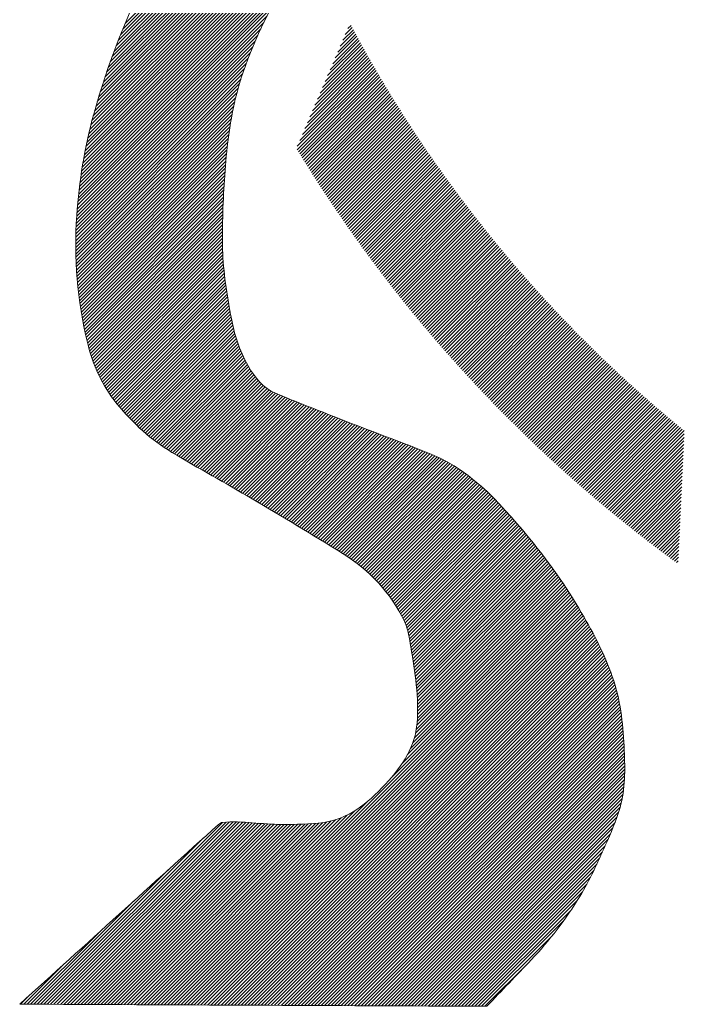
# Model space of a CAD drawing. Header units: inches. Extents: x 35 to 2894, y 23 to 617.
# Drawn here: x 1852.04 to 1857.64, y 117.61 to 125.93 of the extents above; entities that cross this region are included whole.
import ezdxf

# ---------------------------------------------------------------- set-up
doc = ezdxf.new("R2010")
doc.units = ezdxf.units.IN
doc.header["$MEASUREMENT"] = 0
doc.layers.add('ONDOCS', color=7, linetype='Continuous', lineweight=0)

msp = doc.modelspace()

# ---------------------------------------------------------------- linework, layer by layer
at = {"layer": 'ONDOCS', "color": 7, "linetype": 'Continuous', "lineweight": 0, "ltscale": 100}
for p, q in [((1852.7311, 125.3581), (1857.1376, 129.7646)), ((1852.7444, 125.3997), (1857.0992, 129.7545)), ((1852.7581, 125.4417), (1857.0609, 129.7446)), ((1852.7723, 125.4842), (1857.0227, 129.7346)), ((1852.7869, 125.5272), (1856.9844, 129.7247)), ((1852.8022, 125.5707), (1856.9461, 129.7146)), ((1852.8179, 125.6148), (1856.9076, 129.7044)), ((1852.8344, 125.6595), (1856.8689, 129.694)), ((1852.8514, 125.7048), (1856.8299, 129.6833)), ((1852.8693, 125.751), (1856.7905, 129.6722)), ((1852.8878, 125.7978), (1856.7506, 129.6606)), ((1852.9073, 125.8456), (1856.7102, 129.6485)), ((1852.9277, 125.8943), (1856.6691, 129.6357)), ((1852.7182, 125.317), (1856.0301, 128.6288)), ((1852.7058, 125.2762), (1855.7869, 128.3573)), ((1852.6937, 125.2358), (1855.6207, 128.1628)), ((1852.6819, 125.1957), (1855.4871, 128.001)), ((1852.6704, 125.156), (1855.3726, 127.8582)), ((1852.6593, 125.1166), (1855.271, 127.7282)), ((1852.6487, 125.0777), (1855.1787, 127.6076)), ((1852.6388, 125.0395), (1855.0936, 127.4942)), ((1852.6295, 125.0019), (1855.0142, 127.3866)), ((1852.6208, 124.9649), (1854.9395, 127.2836)), ((1852.6125, 124.9283), (1854.869, 127.1848)), ((1852.6047, 124.8923), (1854.8036, 127.0911)), ((1852.5974, 124.8566), (1854.743, 127.0022)), ((1852.5905, 124.8215), (1854.6865, 126.9174)), ((1852.5841, 124.7867), (1854.6334, 126.836)), ((1852.578, 124.7523), (1854.5833, 126.7576)), ((1852.5722, 124.7182), (1854.5357, 126.6817)), ((1852.5668, 124.6845), (1854.4904, 126.6081)), ((1852.5617, 124.6511), (1854.4471, 126.5366)), ((1852.5569, 124.618), (1854.4056, 126.4668)), ((1852.5482, 124.5527), (1854.3273, 126.3318)), ((1852.5524, 124.5852), (1854.3657, 126.3986)), ((1852.5442, 124.5204), (1854.2902, 126.2664)), ((1852.5404, 124.4884), (1854.2542, 126.2022)), ((1852.5337, 124.425), (1854.1859, 126.0773)), ((1852.5369, 124.4566), (1854.2194, 126.1391)), ((1852.5306, 124.3937), (1854.1544, 126.0175)), ((1852.5251, 124.3316), (1854.0972, 125.9037)), ((1852.5277, 124.3625), (1854.1249, 125.9596)), ((1852.5226, 124.3008), (1854.0713, 125.8495)), ((1854.7419, 125.703), (1854.8621, 125.8232)), ((1854.7632, 125.7526), (1854.8522, 125.8416)), ((1854.7845, 125.8022), (1854.8423, 125.86)), ((1854.8058, 125.8518), (1854.8325, 125.8785)), ((1852.5182, 124.2398), (1854.0246, 125.7462)), ((1852.5202, 124.2701), (1854.0471, 125.797)), ((1854.6567, 125.5046), (1854.902, 125.7499)), ((1854.678, 125.5542), (1854.892, 125.7682)), ((1854.6993, 125.6038), (1854.882, 125.7865)), ((1854.7206, 125.6534), (1854.872, 125.8048)), ((1852.5164, 124.2097), (1854.0037, 125.697)), ((1854.5501, 125.2566), (1854.9525, 125.659)), ((1854.5714, 125.3062), (1854.9423, 125.6771)), ((1854.5927, 125.3558), (1854.9322, 125.6953)), ((1854.614, 125.4054), (1854.9221, 125.7135)), ((1854.6354, 125.455), (1854.912, 125.7317)), ((1852.5137, 124.1504), (1853.966, 125.6027)), ((1852.5149, 124.1799), (1853.9842, 125.6492)), ((1854.4649, 125.0582), (1854.9934, 125.5867)), ((1854.4862, 125.1078), (1854.9832, 125.6047)), ((1854.5075, 125.1574), (1854.9729, 125.6228)), ((1854.5288, 125.207), (1854.9627, 125.6409)), ((1852.5121, 124.0922), (1853.9335, 125.5136)), ((1852.5128, 124.1212), (1853.9492, 125.5576)), ((1854.379, 124.8308), (1855.0452, 125.497)), ((1854.3797, 124.8598), (1855.0348, 125.5149)), ((1854.401, 124.9094), (1855.0244, 125.5328)), ((1854.4223, 124.959), (1855.0141, 125.5508)), ((1854.4436, 125.0086), (1855.0037, 125.5687)), ((1852.5115, 124.035), (1853.9056, 125.4291)), ((1852.5116, 124.0635), (1853.919, 125.4708)), ((1854.3897, 124.8132), (1855.0557, 125.4792)), ((1854.4004, 124.7956), (1855.0661, 125.4614)), ((1854.4112, 124.7781), (1855.0766, 125.4436)), ((1854.422, 124.7606), (1855.0872, 125.4258)), ((1854.4328, 124.7431), (1855.0977, 125.4081)), ((1852.5115, 124.0067), (1853.8931, 125.3883)), ((1852.5118, 123.9787), (1853.8816, 125.3485)), ((1854.4436, 124.7257), (1855.1083, 125.3903)), ((1854.4545, 124.7082), (1855.1189, 125.3727)), ((1854.4654, 124.6908), (1855.1295, 125.355)), ((1854.4763, 124.6734), (1855.1402, 125.3374)), ((1852.5123, 123.9509), (1853.871, 125.3096)), ((1852.513, 123.9234), (1853.8612, 125.2715)), ((1854.4872, 124.6561), (1855.1509, 125.3198)), ((1854.4982, 124.6387), (1855.1616, 125.3022)), ((1854.5091, 124.6214), (1855.1724, 125.2846)), ((1854.5202, 124.6041), (1855.1831, 125.2671)), ((1854.5312, 124.5869), (1855.1939, 125.2496)), ((1852.5139, 123.896), (1853.8522, 125.2342)), ((1852.5151, 123.8689), (1853.8439, 125.1977)), ((1852.5164, 123.8419), (1853.8364, 125.1618)), ((1854.5423, 124.5696), (1855.2048, 125.2322)), ((1854.5533, 124.5524), (1855.2156, 125.2147)), ((1854.5645, 124.5353), (1855.2265, 125.1973)), ((1854.5756, 124.5181), (1855.2374, 125.1799)), ((1854.5868, 124.501), (1855.2484, 125.1626)), ((1852.518, 123.8152), (1853.8294, 125.1266)), ((1852.5197, 123.7886), (1853.823, 125.0919)), ((1854.5979, 124.4839), (1855.2593, 125.1452)), ((1854.6092, 124.4668), (1855.2703, 125.1279)), ((1854.6204, 124.4497), (1855.2813, 125.1107)), ((1854.6317, 124.4327), (1855.2924, 125.0934)), ((1854.6429, 124.4157), (1855.3035, 125.0762)), ((1852.5217, 123.7623), (1853.8171, 125.0577)), ((1852.5238, 123.7361), (1853.8117, 125.024)), ((1852.5261, 123.7101), (1853.8066, 124.9906)), ((1854.6543, 124.3987), (1855.3146, 125.059)), ((1854.6656, 124.3817), (1855.3257, 125.0418)), ((1854.677, 124.3648), (1855.3369, 125.0247)), ((1854.6883, 124.3479), (1855.348, 125.0076)), ((1854.6998, 124.331), (1855.3592, 124.9905)), ((1852.5286, 123.6843), (1853.802, 124.9577)), ((1852.5312, 123.6586), (1853.7977, 124.9251)), ((1854.7112, 124.3142), (1855.3705, 124.9735)), ((1854.7226, 124.2973), (1855.3818, 124.9564)), ((1854.7341, 124.2805), (1855.393, 124.9394)), ((1854.7456, 124.2637), (1855.4044, 124.9224)), ((1854.7572, 124.247), (1855.4157, 124.9055)), ((1852.5341, 123.6332), (1853.7937, 124.8928)), ((1852.5371, 123.6079), (1853.79, 124.8608)), ((1852.5402, 123.5827), (1853.7866, 124.8291)), ((1854.7687, 124.2302), (1855.4271, 124.8886)), ((1854.7803, 124.2135), (1855.4385, 124.8717)), ((1854.7919, 124.1968), (1855.4499, 124.8548)), ((1854.8036, 124.1802), (1855.4613, 124.838)), ((1852.5435, 123.5578), (1853.7834, 124.7976)), ((1852.547, 123.533), (1853.7804, 124.7663)), ((1854.8152, 124.1635), (1855.4728, 124.8211)), ((1854.8269, 124.1469), (1855.4843, 124.8043)), ((1854.8386, 124.1303), (1855.4959, 124.7876)), ((1854.8503, 124.1138), (1855.5074, 124.7708)), ((1854.8621, 124.0972), (1855.519, 124.7541)), ((1852.5507, 123.5083), (1853.7776, 124.7352)), ((1852.5545, 123.4838), (1853.775, 124.7043)), ((1852.5584, 123.4594), (1853.7725, 124.6736)), ((1854.8739, 124.0807), (1855.5306, 124.7374)), ((1854.8857, 124.0642), (1855.5423, 124.7208)), ((1854.8975, 124.0478), (1855.5539, 124.7042)), ((1854.9094, 124.0313), (1855.5656, 124.6876)), ((1854.9212, 124.0149), (1855.5773, 124.671)), ((1852.5625, 123.4352), (1853.7702, 124.6429)), ((1852.5667, 123.4112), (1853.768, 124.6124)), ((1852.5711, 123.3872), (1853.7659, 124.582)), ((1854.9331, 123.9985), (1855.5891, 124.6544)), ((1854.9451, 123.9821), (1855.6008, 124.6379)), ((1854.957, 123.9658), (1855.6126, 124.6214)), ((1854.969, 123.9495), (1855.6245, 124.6049)), ((1854.981, 123.9332), (1855.6363, 124.5885)), ((1852.5756, 123.3635), (1853.7639, 124.5517)), ((1852.5802, 123.3398), (1853.762, 124.5216)), ((1852.585, 123.3163), (1853.7602, 124.4915)), ((1854.993, 123.9169), (1855.6482, 124.5721)), ((1855.0051, 123.9007), (1855.6601, 124.5557)), ((1855.0171, 123.8844), (1855.672, 124.5393)), ((1855.0292, 123.8682), (1855.684, 124.523)), ((1855.0414, 123.8521), (1855.6959, 124.5066)), ((1855.0535, 123.8359), (1855.708, 124.4904)), ((1852.59, 123.2929), (1853.7585, 124.4615)), ((1852.595, 123.2697), (1853.757, 124.4317)), ((1855.0657, 123.8198), (1855.72, 124.4741)), ((1855.0779, 123.8037), (1855.732, 124.4579)), ((1855.0901, 123.7876), (1855.7441, 124.4416)), ((1855.1023, 123.7715), (1855.7562, 124.4255)), ((1855.1146, 123.7555), (1855.7684, 124.4093)), ((1852.6002, 123.2466), (1853.7556, 124.402)), ((1852.6055, 123.2236), (1853.7543, 124.3724)), ((1852.6109, 123.2007), (1853.7531, 124.3429)), ((1855.1269, 123.7395), (1855.7805, 124.3932)), ((1855.1392, 123.7235), (1855.7927, 124.3771)), ((1855.1515, 123.7076), (1855.8049, 124.361)), ((1855.1639, 123.6916), (1855.8172, 124.3449)), ((1855.1763, 123.6757), (1855.8294, 124.3289)), ((1852.6166, 123.1781), (1853.7521, 124.3136)), ((1852.6226, 123.1558), (1853.7512, 124.2844)), ((1852.6288, 123.1337), (1853.7504, 124.2553)), ((1855.1887, 123.6598), (1855.8417, 124.3129)), ((1855.2011, 123.644), (1855.8541, 124.2969)), ((1855.2136, 123.6281), (1855.8664, 124.281)), ((1855.226, 123.6123), (1855.8788, 124.265)), ((1855.2385, 123.5965), (1855.8912, 124.2492)), ((1852.6353, 123.1119), (1853.7498, 124.2264)), ((1852.642, 123.0904), (1853.7493, 124.1976)), ((1852.6491, 123.0691), (1853.749, 124.169)), ((1855.2511, 123.5808), (1855.9036, 124.2333)), ((1855.2636, 123.565), (1855.916, 124.2174)), ((1855.2762, 123.5493), (1855.9285, 124.2016)), ((1855.2888, 123.5336), (1855.941, 124.1858)), ((1855.3014, 123.5179), (1855.9535, 124.17)), ((1852.6564, 123.0481), (1853.7488, 124.1405)), ((1852.664, 123.0275), (1853.7487, 124.1122)), ((1852.6719, 123.0071), (1853.7488, 124.084)), ((1855.3141, 123.5023), (1855.9661, 124.1543)), ((1855.3268, 123.4867), (1855.9787, 124.1386)), ((1855.3394, 123.4711), (1855.9913, 124.1229)), ((1855.3522, 123.4555), (1856.0039, 124.1072)), ((1855.3649, 123.4399), (1856.0166, 124.0916)), ((1855.3777, 123.4244), (1856.0292, 124.076)), ((1852.6801, 122.987), (1853.7491, 124.0559)), ((1852.6886, 122.9671), (1853.7495, 124.028)), ((1852.6973, 122.9476), (1853.75, 124.0003)), ((1855.3905, 123.4089), (1856.0419, 124.0604)), ((1855.4033, 123.3934), (1856.0547, 124.0448)), ((1855.4161, 123.378), (1856.0674, 124.0293)), ((1855.429, 123.3625), (1856.0802, 124.0138)), ((1855.4419, 123.3471), (1856.093, 123.9983)), ((1852.7063, 122.9283), (1853.7507, 123.9727)), ((1852.7156, 122.9093), (1853.7518, 123.9455)), ((1852.7252, 122.8906), (1853.7532, 123.9186)), ((1855.4548, 123.3317), (1856.1059, 123.9828)), ((1855.4677, 123.3164), (1856.1187, 123.9674)), ((1855.4807, 123.301), (1856.1316, 123.952)), ((1855.4936, 123.2857), (1856.1445, 123.9366)), ((1855.5066, 123.2704), (1856.1574, 123.9212)), ((1852.7351, 122.8722), (1853.7549, 123.892)), ((1852.7452, 122.854), (1853.7569, 123.8656)), ((1852.7556, 122.8361), (1853.7591, 123.8396)), ((1855.5197, 123.2552), (1856.1704, 123.9059)), ((1855.5327, 123.2399), (1856.1834, 123.8906)), ((1855.5458, 123.2247), (1856.1964, 123.8753)), ((1855.5589, 123.2095), (1856.2094, 123.86)), ((1855.572, 123.1943), (1856.2225, 123.8448)), ((1855.5852, 123.1792), (1856.2356, 123.8296)), ((1852.7663, 122.8185), (1853.7615, 123.8137)), ((1852.7772, 122.8011), (1853.7642, 123.7881)), ((1852.7884, 122.784), (1853.7671, 123.7627)), ((1855.5983, 123.1641), (1856.2487, 123.8144)), ((1855.6115, 123.149), (1856.2619, 123.7993)), ((1855.6247, 123.1339), (1856.275, 123.7841)), ((1855.638, 123.1188), (1856.2882, 123.769)), ((1855.6513, 123.1038), (1856.3014, 123.754)), ((1852.7999, 122.7672), (1853.7702, 123.7375)), ((1852.8116, 122.7506), (1853.7734, 123.7124)), ((1852.8236, 122.7343), (1853.7768, 123.6875)), ((1852.8358, 122.7183), (1853.7804, 123.6628)), ((1855.6645, 123.0888), (1856.3147, 123.7389)), ((1855.6779, 123.0738), (1856.3279, 123.7239)), ((1855.6912, 123.0588), (1856.3412, 123.7089)), ((1855.7045, 123.0439), (1856.3546, 123.6939)), ((1855.7179, 123.029), (1856.3679, 123.679)), ((1855.7313, 123.0141), (1856.3813, 123.664)), ((1852.8483, 122.7024), (1853.7841, 123.6382)), ((1852.861, 122.6868), (1853.7879, 123.6137)), ((1852.8739, 122.6714), (1853.7918, 123.5893)), ((1855.7448, 122.9992), (1856.3947, 123.6491)), ((1855.7582, 122.9844), (1856.4081, 123.6343)), ((1855.7717, 122.9696), (1856.4215, 123.6194)), ((1855.7852, 122.9548), (1856.435, 123.6046)), ((1855.7987, 122.94), (1856.4485, 123.5898)), ((1855.8123, 122.9253), (1856.462, 123.575)), ((1852.8869, 122.6561), (1853.7958, 123.565)), ((1852.9, 122.6409), (1853.7999, 123.5408)), ((1852.9132, 122.6258), (1853.804, 123.5167)), ((1852.9265, 122.6109), (1853.8083, 123.4926)), ((1855.8258, 122.9105), (1856.4756, 123.5603)), ((1855.8394, 122.8958), (1856.4891, 123.5455)), ((1855.853, 122.8811), (1856.5027, 123.5308)), ((1855.8667, 122.8665), (1856.5164, 123.5162)), ((1855.8803, 122.8519), (1856.53, 123.5015)), ((1852.94, 122.596), (1853.8126, 123.4687)), ((1852.9536, 122.5813), (1853.8169, 123.4447)), ((1852.9673, 122.5668), (1853.8213, 123.4208)), ((1855.894, 122.8373), (1856.5437, 123.4869)), ((1855.9077, 122.8227), (1856.5574, 123.4723)), ((1855.9215, 122.8081), (1856.5711, 123.4577)), ((1855.9352, 122.7936), (1856.5849, 123.4432)), ((1855.949, 122.7791), (1856.5986, 123.4287)), ((1855.9628, 122.7646), (1856.6124, 123.4142)), ((1852.9811, 122.5523), (1853.8259, 123.397)), ((1852.9951, 122.538), (1853.8307, 123.3736)), ((1853.0093, 122.5239), (1853.8358, 123.3504)), ((1853.0236, 122.5099), (1853.8412, 123.3275)), ((1855.9766, 122.7501), (1856.6263, 123.3997)), ((1855.9905, 122.7357), (1856.6401, 123.3853)), ((1856.0044, 122.7212), (1856.654, 123.3708)), ((1856.0183, 122.7068), (1856.6679, 123.3565)), ((1856.0322, 122.6925), (1856.6818, 123.3421)), ((1856.0461, 122.6781), (1856.6958, 123.3277)), ((1853.038, 122.496), (1853.8469, 123.3049)), ((1853.0526, 122.4823), (1853.8529, 123.2826)), ((1853.0673, 122.4688), (1853.8592, 123.2606)), ((1856.0601, 122.6638), (1856.7097, 123.3134)), ((1856.0741, 122.6495), (1856.7237, 123.2991)), ((1856.0881, 122.6352), (1856.7378, 123.2849)), ((1856.1021, 122.6209), (1856.7518, 123.2706)), ((1856.1162, 122.6067), (1856.7659, 123.2564)), ((1856.1303, 122.5925), (1856.78, 123.2422)), ((1853.0823, 122.4554), (1853.8658, 123.2389)), ((1853.0973, 122.4422), (1853.8727, 123.2175)), ((1853.1126, 122.4291), (1853.88, 123.1965)), ((1853.128, 122.4162), (1853.8875, 123.1757)), ((1856.1444, 122.5783), (1856.7941, 123.2281)), ((1856.1585, 122.5642), (1856.8083, 123.2139)), ((1856.1727, 122.55), (1856.8225, 123.1998)), ((1856.1869, 122.5359), (1856.8367, 123.1857)), ((1856.2011, 122.5218), (1856.8509, 123.1716)), ((1853.1436, 122.4035), (1853.8953, 123.1553)), ((1853.1594, 122.391), (1853.9035, 123.1351)), ((1853.1753, 122.3787), (1853.9119, 123.1152)), ((1853.1915, 122.3665), (1853.9206, 123.0957)), ((1853.2078, 122.3545), (1853.9296, 123.0764)), ((1856.2153, 122.5077), (1856.8652, 123.1576)), ((1856.2296, 122.4937), (1856.8794, 123.1436)), ((1856.2438, 122.4797), (1856.8938, 123.1296)), ((1856.2581, 122.4657), (1856.9081, 123.1156)), ((1856.2724, 122.4517), (1856.9224, 123.1017)), ((1856.2868, 122.4378), (1856.9368, 123.0878)), ((1853.2243, 122.3427), (1853.9389, 123.0574)), ((1853.241, 122.3312), (1853.9485, 123.0387)), ((1853.2579, 122.3198), (1853.9584, 123.0202)), ((1853.275, 122.3086), (1853.9685, 123.002)), ((1856.3012, 122.4238), (1856.9512, 123.0739)), ((1856.3155, 122.4099), (1856.9657, 123.06)), ((1856.33, 122.396), (1856.9801, 123.0462)), ((1856.3444, 122.3822), (1856.9946, 123.0324)), ((1856.3589, 122.3683), (1857.0091, 123.0186)), ((1856.3733, 122.3545), (1857.0237, 123.0048)), ((1853.2923, 122.2976), (1853.9789, 122.9842)), ((1853.3098, 122.2868), (1853.9898, 122.9668)), ((1853.3275, 122.2762), (1854.001, 122.9497)), ((1853.3453, 122.2657), (1854.0127, 122.9331)), ((1853.3631, 122.2552), (1854.0248, 122.9169)), ((1856.3878, 122.3407), (1857.0382, 122.9911)), ((1856.4024, 122.327), (1857.0528, 122.9774)), ((1856.4169, 122.3132), (1857.0674, 122.9637)), ((1856.4315, 122.2995), (1857.082, 122.9501)), ((1856.4461, 122.2858), (1857.0967, 122.9364)), ((1856.4607, 122.2722), (1857.1114, 122.9228)), ((1853.3809, 122.2447), (1854.0373, 122.9011)), ((1853.3987, 122.2343), (1854.0504, 122.8859)), ((1853.4166, 122.2238), (1854.064, 122.8712)), ((1853.4345, 122.2134), (1854.0781, 122.857)), ((1853.4524, 122.203), (1854.0929, 122.8435)), ((1853.4703, 122.1926), (1854.1083, 122.8306)), ((1856.4754, 122.2585), (1857.1261, 122.9092)), ((1856.4901, 122.2449), (1857.1408, 122.8957)), ((1856.5048, 122.2313), (1857.1556, 122.8821)), ((1856.5195, 122.2177), (1857.1704, 122.8686)), ((1856.5342, 122.2042), (1857.1852, 122.8552)), ((1856.549, 122.1906), (1857.2, 122.8417)), ((1856.5638, 122.1771), (1857.2149, 122.8283)), ((1853.4882, 122.1822), (1854.1243, 122.8184)), ((1853.5061, 122.1719), (1854.1412, 122.8069)), ((1853.5241, 122.1615), (1854.1588, 122.7962)), ((1853.542, 122.1512), (1854.1773, 122.7865)), ((1853.56, 122.1408), (1854.1968, 122.7777)), ((1853.5779, 122.1305), (1854.2168, 122.7694)), ((1853.5959, 122.1202), (1854.2368, 122.7611)), ((1853.6139, 122.1099), (1854.2569, 122.7528)), ((1853.6319, 122.0996), (1854.2769, 122.7446)), ((1856.5786, 122.1636), (1857.2298, 122.8149)), ((1856.5934, 122.1502), (1857.2447, 122.8015)), ((1856.6083, 122.1368), (1857.2596, 122.7881)), ((1856.6232, 122.1233), (1857.2746, 122.7748)), ((1856.6381, 122.11), (1857.2896, 122.7615)), ((1856.653, 122.0966), (1857.3046, 122.7482)), ((1853.6499, 122.0892), (1854.297, 122.7364)), ((1853.6679, 122.0789), (1854.3171, 122.7282)), ((1853.6859, 122.0686), (1854.3373, 122.72)), ((1853.7038, 122.0583), (1854.3574, 122.7119)), ((1853.7218, 122.048), (1854.3776, 122.7038)), ((1853.7398, 122.0377), (1854.3978, 122.6957)), ((1853.7578, 122.0274), (1854.418, 122.6876)), ((1853.7758, 122.0171), (1854.4382, 122.6795)), ((1853.7938, 122.0068), (1854.4584, 122.6714)), ((1853.8117, 121.9964), (1854.4787, 122.6634)), ((1856.668, 122.0832), (1857.3197, 122.735)), ((1856.6829, 122.0699), (1857.3347, 122.7217)), ((1856.6979, 122.0566), (1857.3498, 122.7085)), ((1856.713, 122.0434), (1857.3649, 122.6953)), ((1856.728, 122.0301), (1857.3801, 122.6822)), ((1856.7431, 122.0169), (1857.3953, 122.6691)), ((1853.8297, 121.9861), (1854.4989, 122.6554)), ((1853.8476, 121.9757), (1854.5192, 122.6473)), ((1853.8655, 121.9654), (1854.5395, 122.6393)), ((1853.8835, 121.955), (1854.5598, 122.6313)), ((1853.9014, 121.9446), (1854.5801, 122.6233)), ((1853.9193, 121.9342), (1854.6004, 122.6153)), ((1853.9371, 121.9238), (1854.6207, 122.6074)), ((1853.955, 121.9134), (1854.641, 122.5994)), ((1853.9728, 121.9029), (1854.6613, 122.5914)), ((1853.9907, 121.8924), (1854.6817, 122.5834)), ((1856.7582, 122.0037), (1857.4104, 122.656)), ((1856.7733, 121.9905), (1857.4257, 122.6429)), ((1856.7884, 121.9774), (1857.4409, 122.6298)), ((1856.8036, 121.9642), (1857.4562, 122.6168)), ((1856.8188, 121.9511), (1857.4715, 122.6038)), ((1856.834, 121.9381), (1857.4868, 122.5909)), ((1856.8492, 121.925), (1857.5021, 122.5779)), ((1854.0085, 121.8819), (1854.702, 122.5754)), ((1854.0263, 121.8714), (1854.7223, 122.5675)), ((1854.0441, 121.8609), (1854.7426, 122.5595)), ((1854.0618, 121.8504), (1854.763, 122.5515)), ((1854.0796, 121.8399), (1854.7833, 122.5436)), ((1854.0974, 121.8294), (1854.8037, 122.5357)), ((1854.1152, 121.8189), (1854.8241, 122.5278)), ((1854.1329, 121.8083), (1854.8445, 122.52)), ((1854.1507, 121.7978), (1854.865, 122.5121)), ((1854.1684, 121.7872), (1854.8855, 122.5043)), ((1854.1862, 121.7767), (1854.9059, 122.4965)), ((1856.8645, 121.912), (1857.5175, 122.565)), ((1856.8798, 121.899), (1857.5329, 122.5521)), ((1856.8951, 121.886), (1857.5483, 122.5392)), ((1856.9104, 121.873), (1857.5638, 122.5264)), ((1856.9258, 121.8601), (1857.5793, 122.5136)), ((1856.9412, 121.8471), (1857.5948, 122.5008)), ((1854.2039, 121.7661), (1854.9264, 122.4886)), ((1854.2216, 121.7556), (1854.9469, 122.4808)), ((1854.2393, 121.745), (1854.9674, 122.4731)), ((1854.2571, 121.7344), (1854.9879, 122.4653)), ((1854.2748, 121.7238), (1855.0084, 122.4575)), ((1854.2925, 121.7132), (1855.029, 122.4497)), ((1854.3101, 121.7026), (1855.0495, 122.4419)), ((1854.3278, 121.692), (1855.07, 122.4342)), ((1854.3455, 121.6814), (1855.0905, 122.4264)), ((1854.3632, 121.6707), (1855.111, 122.4186)), ((1854.3808, 121.6601), (1855.1316, 122.4108)), ((1856.9566, 121.8343), (1857.6103, 122.488)), ((1856.972, 121.8214), (1857.6259, 122.4752)), ((1856.9874, 121.8085), (1857.6414, 122.4625)), ((1857.0029, 121.7957), (1857.6423, 122.4351)), ((1854.3985, 121.6494), (1855.1521, 122.403)), ((1854.4161, 121.6388), (1855.1726, 122.3953)), ((1854.4337, 121.6281), (1855.1931, 122.3874)), ((1854.4513, 121.6174), (1855.2135, 122.3796)), ((1854.4689, 121.6067), (1855.234, 122.3718)), ((1854.4865, 121.596), (1855.2544, 122.3639)), ((1854.5041, 121.5853), (1855.2749, 122.3561)), ((1854.5217, 121.5746), (1855.2953, 122.3482)), ((1854.5393, 121.5639), (1855.3157, 122.3403)), ((1854.5568, 121.5531), (1855.336, 122.3324)), ((1857.0184, 121.7829), (1857.6409, 122.4054)), ((1857.0339, 121.7702), (1857.6394, 122.3757)), ((1857.0495, 121.7574), (1857.638, 122.3459)), ((1854.5744, 121.5424), (1855.3564, 122.3244)), ((1854.5919, 121.5316), (1855.3767, 122.3165)), ((1854.6094, 121.5209), (1855.397, 122.3085)), ((1854.6269, 121.5101), (1855.4173, 122.3004)), ((1854.6444, 121.4993), (1855.4375, 122.2924)), ((1854.6619, 121.4885), (1855.4577, 122.2843)), ((1854.6794, 121.4777), (1855.4779, 122.2762)), ((1854.6969, 121.4668), (1855.4981, 122.268)), ((1854.7143, 121.456), (1855.5182, 122.2598)), ((1854.7318, 121.4451), (1855.5381, 122.2514)), ((1857.0651, 121.7447), (1857.6366, 122.3162)), ((1857.0806, 121.732), (1857.6352, 122.2865)), ((1857.0963, 121.7193), (1857.6338, 122.2568)), ((1854.7492, 121.4343), (1855.5576, 122.2427)), ((1854.7666, 121.4234), (1855.5769, 122.2337)), ((1854.7839, 121.4124), (1855.596, 122.2245)), ((1854.801, 121.4012), (1855.6147, 122.2149)), ((1854.8179, 121.3898), (1855.6332, 122.2051)), ((1854.8347, 121.3783), (1855.6515, 122.1951)), ((1854.8512, 121.3665), (1855.6695, 122.1848)), ((1854.8675, 121.3545), (1855.6872, 122.1743)), ((1854.8836, 121.3424), (1855.7048, 122.1635)), ((1857.1119, 121.7066), (1857.6324, 122.2271)), ((1857.1276, 121.694), (1857.631, 122.1974)), ((1857.1433, 121.6814), (1857.6296, 122.1677)), ((1854.8996, 121.33), (1855.7221, 122.1525)), ((1854.9153, 121.3174), (1855.7392, 122.1413)), ((1854.9309, 121.3047), (1855.7561, 122.13)), ((1854.9462, 121.2917), (1855.7728, 122.1184)), ((1854.9613, 121.2786), (1855.7893, 122.1066)), ((1854.9763, 121.2652), (1855.8057, 122.0946)), ((1854.991, 121.2517), (1855.8218, 122.0825)), ((1857.159, 121.6688), (1857.6281, 122.138)), ((1857.1747, 121.6563), (1857.6267, 122.1083)), ((1857.1905, 121.6437), (1857.6253, 122.0786)), ((1855.0056, 121.2379), (1855.8378, 122.0702)), ((1855.0199, 121.224), (1855.8536, 122.0577)), ((1855.034, 121.2098), (1855.8692, 122.045)), ((1855.0479, 121.1954), (1855.8847, 122.0322)), ((1855.0616, 121.1808), (1855.9001, 122.0192)), ((1855.0752, 121.166), (1855.9153, 122.0061)), ((1857.2063, 121.6312), (1857.6239, 122.0489)), ((1857.2221, 121.6187), (1857.6225, 122.0192)), ((1855.0884, 121.151), (1855.9303, 121.9929)), ((1855.1015, 121.1358), (1855.9452, 121.9795)), ((1855.1144, 121.1204), (1855.96, 121.966)), ((1855.127, 121.1047), (1855.9747, 121.9524)), ((1855.1394, 121.0888), (1855.9892, 121.9386)), ((1855.1516, 121.0727), (1856.0036, 121.9247)), ((1857.2379, 121.6063), (1857.6211, 121.9894)), ((1857.2537, 121.5938), (1857.6197, 121.9597)), ((1857.2696, 121.5814), (1857.6182, 121.93)), ((1855.1636, 121.0564), (1856.0179, 121.9107)), ((1855.1753, 121.0399), (1856.0321, 121.8966)), ((1855.1868, 121.0231), (1856.0462, 121.8824)), ((1855.1981, 121.006), (1856.0602, 121.8681)), ((1855.2091, 120.9888), (1856.0741, 121.8537)), ((1855.2199, 120.9713), (1856.0879, 121.8392)), ((1857.2855, 121.569), (1857.6168, 121.9003)), ((1857.3015, 121.5567), (1857.6154, 121.8706)), ((1857.3174, 121.5443), (1857.614, 121.8409)), ((1855.2305, 120.9535), (1856.1016, 121.8247)), ((1855.2408, 120.9355), (1856.1152, 121.81)), ((1855.2508, 120.9173), (1856.1288, 121.7952)), ((1855.2606, 120.8987), (1856.1423, 121.7804)), ((1855.2701, 120.88), (1856.1557, 121.7655)), ((1855.2793, 120.8609), (1856.169, 121.7506)), ((1857.3334, 121.532), (1857.6126, 121.8112)), ((1857.3494, 121.5197), (1857.6112, 121.7815)), ((1857.3654, 121.5074), (1857.6098, 121.7518)), ((1855.2882, 120.8415), (1856.1823, 121.7356)), ((1855.2962, 120.8212), (1856.1955, 121.7205)), ((1855.3034, 120.8001), (1856.2087, 121.7053)), ((1855.3097, 120.7781), (1856.2218, 121.6902)), ((1855.3153, 120.7554), (1856.2348, 121.6749)), ((1857.3815, 121.4952), (1857.6084, 121.7221)), ((1857.3975, 121.483), (1857.6069, 121.6924)), ((1857.4136, 121.4708), (1857.6055, 121.6627)), ((1855.3202, 120.732), (1856.2478, 121.6596)), ((1855.3247, 120.7082), (1856.2608, 121.6443)), ((1855.3288, 120.6841), (1856.2737, 121.6289)), ((1855.3329, 120.6598), (1856.2866, 121.6136)), ((1855.337, 120.6356), (1856.2995, 121.5981)), ((1855.3412, 120.6115), (1856.3123, 121.5827)), ((1857.4297, 121.4586), (1857.6041, 121.6329)), ((1857.4459, 121.4464), (1857.6027, 121.6032)), ((1855.3453, 120.5873), (1856.3252, 121.5672)), ((1855.3493, 120.5631), (1856.338, 121.5517)), ((1855.3533, 120.5387), (1856.3507, 121.5362)), ((1855.3572, 120.5143), (1856.3635, 121.5207)), ((1855.361, 120.4898), (1856.3763, 121.5051)), ((1857.4621, 121.4343), (1857.6013, 121.5735)), ((1857.4782, 121.4222), (1857.5999, 121.5438)), ((1857.4945, 121.4101), (1857.5985, 121.5141)), ((1855.3646, 120.4652), (1856.3889, 121.4895)), ((1855.3682, 120.4404), (1856.4016, 121.4738)), ((1855.3716, 120.4155), (1856.4141, 121.4581)), ((1855.3748, 120.3905), (1856.4266, 121.4423)), ((1855.3778, 120.3652), (1856.439, 121.4264)), ((1857.5107, 121.3981), (1857.597, 121.4844)), ((1857.527, 121.386), (1857.5956, 121.4547)), ((1857.5433, 121.374), (1857.5942, 121.425)), ((1855.3807, 120.3398), (1856.4514, 121.4105)), ((1855.3833, 120.3141), (1856.4637, 121.3944)), ((1855.3858, 120.2882), (1856.4759, 121.3784)), ((1855.3879, 120.2621), (1856.488, 121.3622)), ((1855.3898, 120.2357), (1856.5001, 121.346)), ((1855.3913, 120.2089), (1856.5121, 121.3297)), ((1857.5596, 121.3621), (1857.5928, 121.3953)), ((1857.5759, 121.3501), (1857.5914, 121.3656)), ((1855.3926, 120.1819), (1856.524, 121.3133)), ((1855.3934, 120.1544), (1856.5359, 121.2969)), ((1855.3934, 120.0695), (1856.5711, 121.2472)), ((1855.3939, 120.1266), (1856.5477, 121.2804)), ((1855.3939, 120.0983), (1856.5594, 121.2638)), ((1855.3837, 119.9466), (1856.617, 121.18)), ((1855.3881, 119.9793), (1856.6056, 121.1969)), ((1855.3906, 120.0102), (1856.5942, 121.2137)), ((1855.3923, 120.0401), (1856.5827, 121.2305)), ((1855.3068, 119.7283), (1856.673, 121.0945)), ((1855.3345, 119.7842), (1856.6619, 121.1117)), ((1855.3536, 119.8317), (1856.6508, 121.1289)), ((1855.3672, 119.8736), (1856.6396, 121.146)), ((1855.3769, 119.9116), (1856.6284, 121.163)), ((1853.2857, 117.6223), (1856.7058, 121.0424)), ((1853.3139, 117.6222), (1856.7166, 121.0249)), ((1853.342, 117.622), (1856.7274, 121.0074)), ((1855.1731, 119.5379), (1856.6949, 121.0598)), ((1855.2635, 119.6566), (1856.684, 121.0772)), ((1853.3702, 117.6219), (1856.7381, 120.9898)), ((1853.3984, 117.6218), (1856.7487, 120.9722)), ((1853.4265, 117.6216), (1856.7593, 120.9544)), ((1853.4547, 117.6215), (1856.7699, 120.9367)), ((1853.4829, 117.6214), (1856.7803, 120.9189)), ((1853.511, 117.6213), (1856.7907, 120.901)), ((1853.5392, 117.6211), (1856.8011, 120.883)), ((1853.5674, 117.621), (1856.8114, 120.8651)), ((1853.5955, 117.6209), (1856.8217, 120.847)), ((1853.6237, 117.6208), (1856.8319, 120.8289)), ((1853.6519, 117.6206), (1856.842, 120.8108)), ((1853.68, 117.6205), (1856.8521, 120.7926)), ((1853.7082, 117.6204), (1856.8621, 120.7743)), ((1853.7364, 117.6202), (1856.872, 120.7559)), ((1853.7645, 117.6201), (1856.8819, 120.7374)), ((1853.7927, 117.62), (1856.8916, 120.7189)), ((1853.8209, 117.6199), (1856.9012, 120.7002)), ((1853.849, 117.6197), (1856.9108, 120.6815)), ((1853.8772, 117.6196), (1856.9202, 120.6626)), ((1853.9054, 117.6195), (1856.9295, 120.6436)), ((1853.9335, 117.6194), (1856.9387, 120.6245)), ((1853.9617, 117.6192), (1856.9478, 120.6053)), ((1853.9899, 117.6191), (1856.9567, 120.5859)), ((1854.0181, 117.619), (1856.9655, 120.5664)), ((1854.0462, 117.6188), (1856.9742, 120.5468)), ((1854.0744, 117.6187), (1856.9827, 120.527)), ((1854.1026, 117.6186), (1856.991, 120.507)), ((1854.1307, 117.6185), (1856.9992, 120.4869)), ((1854.1589, 117.6183), (1857.0072, 120.4666)), ((1854.1871, 117.6182), (1857.015, 120.4462)), ((1854.2152, 117.6181), (1857.0227, 120.4255)), ((1854.2434, 117.618), (1857.0302, 120.4047)), ((1854.2716, 117.6178), (1857.0374, 120.3837)), ((1854.2997, 117.6177), (1857.0445, 120.3625)), ((1854.3279, 117.6176), (1857.0514, 120.341)), ((1854.3561, 117.6174), (1857.058, 120.3193)), ((1854.3842, 117.6173), (1857.0643, 120.2974)), ((1854.4124, 117.6172), (1857.0703, 120.2751)), ((1854.4406, 117.6171), (1857.0761, 120.2525)), ((1854.4687, 117.6169), (1857.0815, 120.2297)), ((1854.4969, 117.6168), (1857.0867, 120.2066)), ((1854.5251, 117.6167), (1857.0916, 120.1832)), ((1854.5532, 117.6165), (1857.0962, 120.1596)), ((1854.5814, 117.6164), (1857.1006, 120.1356)), ((1854.6096, 117.6163), (1857.1047, 120.1114)), ((1854.6377, 117.6162), (1857.1085, 120.0869)), ((1854.6659, 117.616), (1857.112, 120.0622)), ((1854.6941, 117.6159), (1857.1153, 120.0371)), ((1854.7222, 117.6158), (1857.1183, 120.0119)), ((1854.7504, 117.6157), (1857.1211, 119.9864)), ((1854.7786, 117.6155), (1857.1237, 119.9606)), ((1854.8067, 117.6154), (1857.126, 119.9347)), ((1854.8349, 117.6153), (1857.1281, 119.9085)), ((1854.8631, 117.6151), (1857.13, 119.8821)), ((1854.8912, 117.615), (1857.1317, 119.8555)), ((1854.9194, 117.6149), (1857.1333, 119.8287)), ((1854.9476, 117.6148), (1857.1346, 119.8018)), ((1854.9757, 117.6146), (1857.1359, 119.7747)), ((1855.0039, 117.6145), (1857.137, 119.7476)), ((1855.0321, 117.6144), (1857.138, 119.7203)), ((1855.0603, 117.6143), (1857.1388, 119.6928)), ((1855.0884, 117.6141), (1857.1395, 119.6652)), ((1855.1166, 117.614), (1857.1399, 119.6373)), ((1855.1448, 117.6139), (1857.14, 119.6091)), ((1855.1729, 117.6137), (1857.1398, 119.5806)), ((1855.2011, 117.6136), (1857.139, 119.5516)), ((1855.2293, 117.6135), (1857.1378, 119.522)), ((1855.2574, 117.6134), (1857.1359, 119.4918)), ((1855.2856, 117.6132), (1857.1332, 119.4608)), ((1855.3138, 117.6131), (1857.1296, 119.4289)), ((1853.2575, 117.6224), (1854.9709, 119.3358)), ((1855.3419, 117.613), (1857.1249, 119.396)), ((1855.3701, 117.6129), (1857.1189, 119.3616)), ((1853.2294, 117.6225), (1854.8656, 119.2588)), ((1855.3983, 117.6127), (1857.1111, 119.3256)), ((1855.4264, 117.6126), (1857.1011, 119.2873)), ((1853.1167, 117.623), (1854.6658, 119.1721)), ((1853.1449, 117.6229), (1854.7051, 119.1832)), ((1853.173, 117.6228), (1854.7493, 119.199)), ((1853.2012, 117.6227), (1854.8007, 119.2222)), ((1855.4546, 117.6125), (1857.0889, 119.2468)), ((1855.4828, 117.6123), (1857.0748, 119.2044)), ((1852.2153, 117.6271), (1853.7485, 119.1603)), ((1852.2435, 117.627), (1853.7794, 119.1629)), ((1852.2717, 117.6269), (1853.8091, 119.1643)), ((1852.2998, 117.6267), (1853.8379, 119.1648)), ((1852.328, 117.6266), (1853.866, 119.1646)), ((1852.3562, 117.6265), (1853.8935, 119.1639)), ((1852.3843, 117.6264), (1853.9206, 119.1627)), ((1852.4125, 117.6262), (1853.9474, 119.1611)), ((1852.4407, 117.6261), (1853.9738, 119.1593)), ((1852.4688, 117.626), (1854.0001, 119.1572)), ((1852.497, 117.6259), (1854.0262, 119.1551)), ((1852.5252, 117.6257), (1854.0524, 119.1529)), ((1852.5533, 117.6256), (1854.0785, 119.1508)), ((1852.5815, 117.6255), (1854.1047, 119.1487)), ((1852.6097, 117.6253), (1854.1311, 119.1468)), ((1852.6378, 117.6252), (1854.1578, 119.1452)), ((1852.666, 117.6251), (1854.1848, 119.1439)), ((1852.6942, 117.625), (1854.2122, 119.143)), ((1852.7223, 117.6248), (1854.2402, 119.1427)), ((1852.7505, 117.6247), (1854.2686, 119.1428)), ((1852.7787, 117.6246), (1854.2971, 119.143)), ((1852.8068, 117.6245), (1854.3257, 119.1433)), ((1852.835, 117.6243), (1854.3544, 119.1437)), ((1852.8632, 117.6242), (1854.3833, 119.1443)), ((1852.8913, 117.6241), (1854.4124, 119.1451)), ((1852.9195, 117.6239), (1854.4418, 119.1462)), ((1852.9477, 117.6238), (1854.4716, 119.1477)), ((1852.9758, 117.6237), (1854.5018, 119.1496)), ((1853.004, 117.6236), (1854.5326, 119.1521)), ((1853.0322, 117.6234), (1854.564, 119.1553)), ((1853.0604, 117.6233), (1854.5963, 119.1592)), ((1853.0885, 117.6232), (1854.6298, 119.1644)), ((1855.5109, 117.6122), (1857.0587, 119.16)), ((1855.5391, 117.6121), (1857.0406, 119.1135)), ((1852.1872, 117.6273), (1853.5891, 119.0292)), ((1855.5673, 117.612), (1857.0204, 119.0651)), ((1855.5954, 117.6118), (1856.9985, 119.0149)), ((1855.6236, 117.6117), (1856.9753, 118.9634)), ((1855.6518, 117.6116), (1856.9519, 118.9117)), ((1855.6799, 117.6115), (1856.9283, 118.8598)), ((1852.159, 117.6274), (1853.2936, 118.762)), ((1855.7081, 117.6113), (1856.9042, 118.8074)), ((1855.7363, 117.6112), (1856.8787, 118.7537)), ((1855.7644, 117.6111), (1856.8513, 118.6979)), ((1855.7926, 117.6109), (1856.8206, 118.6389)), ((1855.8208, 117.6108), (1856.7847, 118.5747)), ((1855.8489, 117.6107), (1856.7403, 118.502)), ((1852.1308, 117.6275), (1852.9981, 118.4948)), ((1855.8771, 117.6106), (1856.6873, 118.4207)), ((1855.9053, 117.6104), (1856.6221, 118.3272)), ((1852.1027, 117.6276), (1852.7026, 118.2275)), ((1855.9334, 117.6103), (1856.5332, 118.21)), ((1852.0745, 117.6278), (1852.407, 117.9603)), ((1855.9616, 117.6102), (1856.3203, 117.9689)), ((1852.0463, 117.6279), (1852.1115, 117.6931))]:
    msp.add_line(p, q, dxfattribs=at)
msp.add_open_spline([(1852.0394, 117.628), (1853.3523, 117.622), (1854.665, 117.616), (1855.9779, 117.6102), (1856.1025, 117.7408), (1856.2274, 117.8715), (1856.352, 118.0021), (1856.5071, 118.1646), (1856.6431, 118.3439), (1856.762, 118.5367), (1856.8462, 118.6738), (1856.9094, 118.8183), (1856.9759, 118.9645), (1857.0237, 119.0698), (1857.0681, 119.1722), (1857.1005, 119.2852), (1857.1461, 119.4437), (1857.1427, 119.6066), (1857.1361, 119.7664), (1857.1281, 119.9635), (1857.1099, 120.16), (1857.0471, 120.3544), (1856.9849, 120.5473), (1856.8974, 120.7162), (1856.7976, 120.889), (1856.6698, 121.1107), (1856.5333, 121.314), (1856.3698, 121.5129), (1856.1243, 121.8118), (1855.8664, 122.1177), (1855.5145, 122.2614), (1855.2542, 122.3674), (1854.9913, 122.4618), (1854.7304, 122.5643), (1854.5517, 122.6345), (1854.3735, 122.7039), (1854.1958, 122.7782), (1854.0946, 122.8204), (1854.0197, 122.9098), (1853.9641, 123.0099), (1853.8903, 123.1421), (1853.8479, 123.2764), (1853.8215, 123.4196), (1853.7865, 123.6095), (1853.7548, 123.7988), (1853.7502, 123.99), (1853.7452, 124.1977), (1853.7532, 124.406), (1853.768, 124.6137), (1853.7835, 124.8293), (1853.8057, 125.0428), (1853.8571, 125.2553), (1853.9321, 125.5644), (1854.061, 125.8491), (1854.2136, 126.1284), (1854.4209, 126.5076), (1854.6414, 126.8655), (1854.8909, 127.2155), (1855.224, 127.6832), (1855.5735, 128.126), (1855.9601, 128.5522), (1856.2334, 128.8535), (1856.5153, 129.146), (1856.851, 129.3719), (1857.0715, 129.5201), (1857.2974, 129.6566), (1857.5205, 129.8), (1857.5291, 129.8056), (1857.5417, 129.8122), (1857.5461, 129.8175), (1857.5995, 129.8797), (1857.2932, 129.8062), (1857.1739, 129.7742), (1856.8874, 129.6976), (1856.5923, 129.633), (1856.3164, 129.4965), (1855.9079, 129.2947), (1855.5557, 129.0404), (1855.2116, 128.748), (1854.7598, 128.3645), (1854.3501, 127.9673), (1853.9641, 127.5184), (1853.6482, 127.151), (1853.3781, 126.7695), (1853.1444, 126.3423), (1852.9317, 125.9538), (1852.7835, 125.557), (1852.6632, 125.1305), (1852.5832, 124.8468), (1852.5418, 124.5612), (1852.5206, 124.2751), (1852.4944, 123.921), (1852.5246, 123.5609), (1852.6098, 123.2059), (1852.6552, 123.0159), (1852.7309, 122.8444), (1852.8593, 122.6889), (1852.9976, 122.5217), (1853.1448, 122.3846), (1853.3225, 122.2792), (1853.5474, 122.1458), (1853.775, 122.0196), (1853.9997, 121.8871), (1854.2569, 121.7355), (1854.5118, 121.5827), (1854.766, 121.4238), (1854.9845, 121.2872), (1855.1696, 121.0962), (1855.2828, 120.8535), (1855.3153, 120.784), (1855.3237, 120.7122), (1855.3363, 120.6396), (1855.3732, 120.4276), (1855.4057, 120.2104), (1855.3898, 119.9981), (1855.3753, 119.8062), (1855.2709, 119.6406), (1855.1225, 119.4813), (1854.9672, 119.3147), (1854.8081, 119.1892), (1854.6056, 119.1605), (1854.4869, 119.1437), (1854.3681, 119.1436), (1854.2492, 119.1427), (1854.0829, 119.1415), (1853.9165, 119.1768), (1853.7502, 119.1605), (1853.737, 119.1592), (1853.7245, 119.1516), (1853.7146, 119.1427), (1853.1562, 118.6378), (1852.5978, 118.1328), (1852.0395, 117.6279)], degree=3, knots=[0, 0, 0, 0, 0.282273, 0.282273, 0.282273, 0.286842, 0.286842, 0.286842, 0.292521, 0.292521, 0.292521, 0.296552, 0.296552, 0.296552, 0.299454, 0.299454, 0.299454, 0.303521, 0.303521, 0.303521, 0.308536, 0.308536, 0.308536, 0.313509, 0.313509, 0.313509, 0.319885, 0.319885, 0.319885, 0.329467, 0.329467, 0.329467, 0.336554, 0.336554, 0.336554, 0.341408, 0.341408, 0.341408, 0.34417, 0.34417, 0.34417, 0.347829, 0.347829, 0.347829, 0.352673, 0.352673, 0.352673, 0.357934, 0.357934, 0.357934, 0.363394, 0.363394, 0.363394, 0.371345, 0.371345, 0.371345, 0.382142, 0.382142, 0.382142, 0.396572, 0.396572, 0.396572, 0.406779, 0.406779, 0.406779, 0.413478, 0.413478, 0.413478, 0.413739, 0.413739, 0.413739, 0.416897, 0.416897, 0.416897, 0.424496, 0.424496, 0.424496, 0.435746, 0.435746, 0.435746, 0.450513, 0.450513, 0.450513, 0.462599, 0.462599, 0.462599, 0.473591, 0.473591, 0.473591, 0.480902, 0.480902, 0.480902, 0.489947, 0.489947, 0.489947, 0.494785, 0.494785, 0.494785, 0.5, 0.5, 0.5, 0.551101, 0.551101, 0.551101, 0.609581, 0.609581, 0.609581, 0.65984, 0.65984, 0.65984, 0.674235, 0.674235, 0.674235, 0.716277, 0.716277, 0.716277, 0.754274, 0.754274, 0.754274, 0.793996, 0.793996, 0.793996, 0.817301, 0.817301, 0.817301, 0.849908, 0.849908, 0.849908, 0.852511, 0.852511, 0.852511, 1, 1, 1, 1], dxfattribs=at)

doc.saveas('drawing.dxf')
